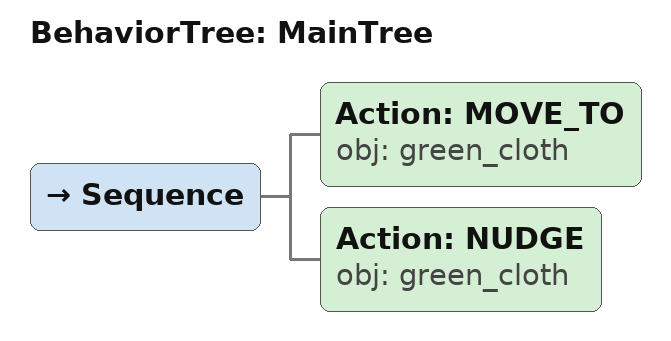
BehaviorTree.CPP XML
<root main_tree_to_execute="MainTree">
  <BehaviorTree ID="MainTree">
    <Sequence>
      <!-- Move to green_cloth -->
      <Action ID="MOVE_TO" obj="green_cloth" />
      <!-- Nudge green_cloth -->
      <Action ID="NUDGE" obj="green_cloth" />
    </Sequence>
  </BehaviorTree>
</root>
